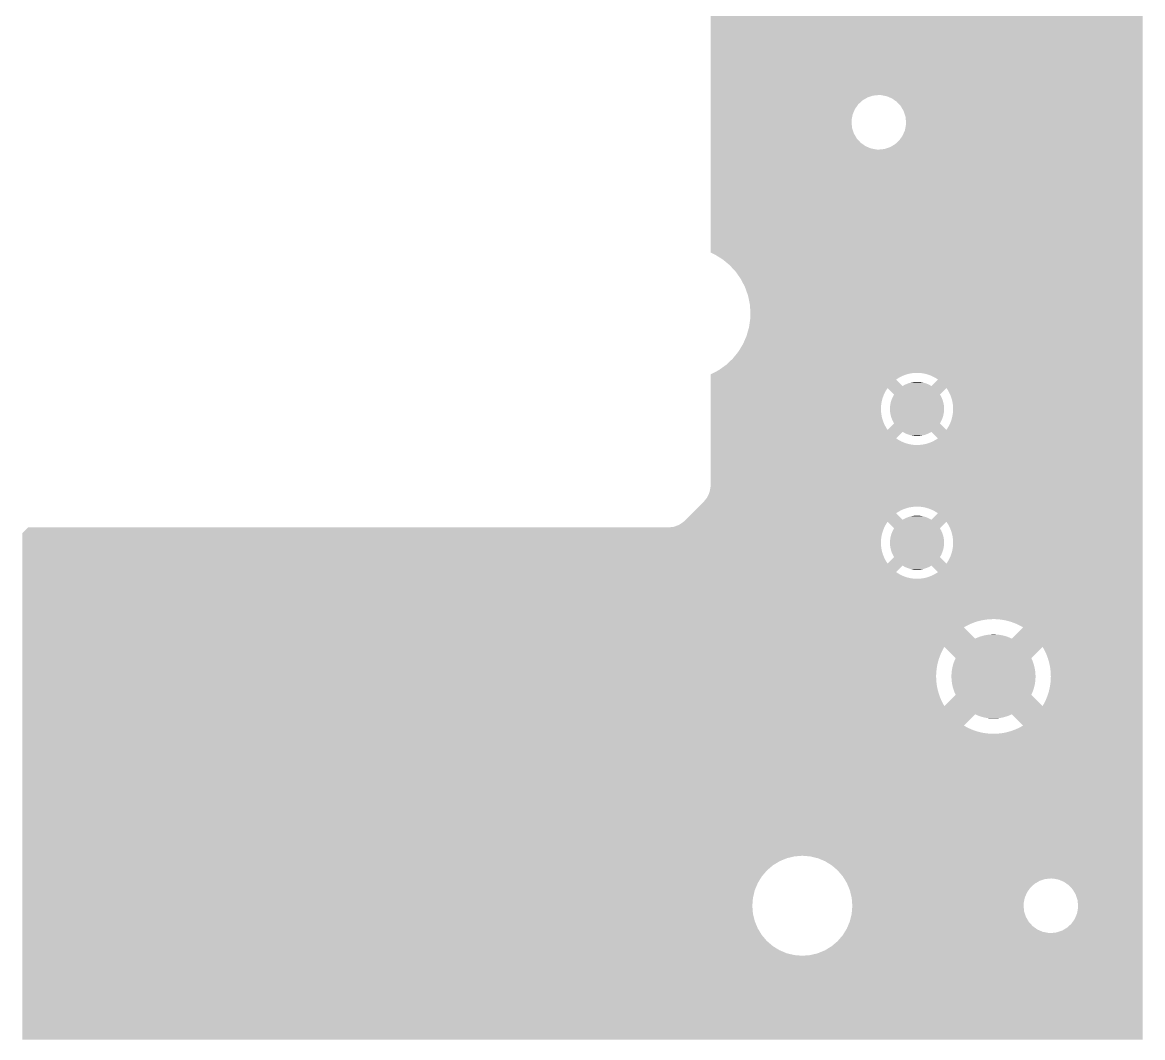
# Model space of a CAD drawing. Extents: x 295 to 953, y 10 to 290.
# Drawn here: x 796.34 to 839.13, y 135.03 to 173.83 of the extents above; entities that cross this region are included whole.
import ezdxf

# ---------------------------------------------------------------- set-up
doc = ezdxf.new("R2010")
doc.units = 0
doc.header["$LTSCALE"] = 5
doc.header["$MEASUREMENT"] = 0
doc.layers.add('PWR', color=7, linetype='CONTINUOUS')

msp = doc.modelspace()

# ---------------------------------------------------------------- linework, layer by layer
at = {"layer": 'PWR'}
for points in [[(822.631, 171.054), (822.631, 189.586), (839.135, 171.054), (839.135, 189.586)], [(822.631, 171.031), (822.631, 171.054), (828.838, 171.031), (829.057, 171.054)], [(822.631, 170.962), (822.631, 171.031), (828.629, 170.962), (828.838, 171.031)], [(822.631, 170.851), (822.631, 170.962), (828.438, 170.851), (828.629, 170.962)], [(822.631, 170.702), (822.631, 170.851), (828.276, 170.702), (828.438, 170.851)], [(829.149, 171.05), (829.057, 171.054), (839.135, 171.05), (839.135, 171.054)], [(829.365, 171.008), (829.149, 171.05), (839.135, 171.008), (839.135, 171.05)], [(829.568, 170.921), (829.365, 171.008), (839.135, 170.921), (839.135, 171.008)], [(829.748, 170.793), (829.568, 170.921), (839.135, 170.793), (839.135, 170.921)], [(829.897, 170.63), (829.748, 170.793), (839.135, 170.63), (839.135, 170.793)], [(822.631, 170.522), (822.631, 170.702), (828.148, 170.522), (828.276, 170.702)], [(822.631, 170.32), (822.631, 170.522), (828.061, 170.32), (828.148, 170.522)], [(822.631, 170.103), (822.631, 170.32), (828.019, 170.103), (828.061, 170.32)], [(830.008, 170.44), (829.897, 170.63), (839.135, 170.44), (839.135, 170.63)], [(830.077, 170.231), (830.008, 170.44), (839.135, 170.231), (839.135, 170.44)], [(822.631, 170.012), (822.631, 170.103), (828.015, 170.012), (828.019, 170.103)], [(822.631, 169.792), (822.631, 170.012), (828.038, 169.792), (828.015, 170.012)], [(830.054, 169.703), (830.096, 169.92), (839.135, 169.703), (839.135, 169.92)], [(830.1, 170.012), (830.077, 170.231), (839.135, 170.012), (839.135, 170.231)], [(830.096, 169.92), (830.1, 170.012), (839.135, 169.92), (839.135, 170.012)], [(822.631, 169.583), (822.631, 169.792), (828.107, 169.583), (828.038, 169.792)], [(822.631, 169.393), (822.631, 169.583), (828.218, 169.393), (828.107, 169.583)], [(829.839, 169.321), (829.966, 169.501), (839.135, 169.321), (839.135, 169.501)], [(829.966, 169.501), (830.054, 169.703), (839.135, 169.501), (839.135, 169.703)], [(822.631, 169.23), (822.631, 169.393), (828.367, 169.23), (828.218, 169.393)], [(822.631, 169.102), (822.631, 169.23), (828.547, 169.102), (828.367, 169.23)], [(822.631, 169.015), (822.631, 169.102), (828.749, 169.015), (828.547, 169.102)], [(829.277, 168.992), (829.486, 169.061), (839.135, 168.992), (839.135, 169.061)], [(829.486, 169.061), (829.676, 169.172), (839.135, 169.061), (839.135, 169.172)], [(829.676, 169.172), (829.839, 169.321), (839.135, 169.172), (839.135, 169.321)], [(822.631, 168.973), (822.631, 169.015), (828.965, 168.973), (828.749, 169.015)], [(822.631, 168.969), (822.631, 168.973), (829.057, 168.969), (828.965, 168.973)], [(822.631, 165.037), (822.631, 168.969), (839.135, 165.037), (839.135, 168.969)], [(829.057, 168.969), (829.277, 168.992), (839.135, 168.969), (839.135, 168.992)], [(822.796, 164.957), (822.631, 165.037), (839.135, 164.957), (839.135, 165.037)], [(823.09, 164.776), (822.796, 164.957), (839.135, 164.776), (839.135, 164.957)], [(823.356, 164.557), (823.09, 164.776), (839.135, 164.557), (839.135, 164.776)], [(823.59, 164.304), (823.356, 164.557), (839.135, 164.304), (839.135, 164.557)], [(823.788, 164.022), (823.59, 164.304), (839.135, 164.022), (839.135, 164.304)], [(823.946, 163.716), (823.788, 164.022), (839.135, 163.716), (839.135, 164.022)], [(824.062, 163.391), (823.946, 163.716), (839.135, 163.391), (839.135, 163.716)], [(824.132, 163.053), (824.062, 163.391), (839.135, 163.053), (839.135, 163.391)], [(824.156, 162.709), (824.132, 163.053), (839.135, 162.709), (839.135, 163.053)], [(824.149, 162.521), (824.156, 162.709), (839.135, 162.521), (839.135, 162.709)], [(824.1, 162.18), (824.149, 162.521), (839.135, 162.18), (839.135, 162.521)], [(823.868, 161.532), (824.006, 161.848), (839.135, 161.532), (839.135, 161.848)], [(824.006, 161.848), (824.1, 162.18), (839.135, 161.848), (839.135, 162.18)], [(823.688, 161.238), (823.868, 161.532), (839.135, 161.238), (839.135, 161.532)], [(823.218, 160.735), (823.47, 160.971), (839.135, 160.735), (839.135, 160.971)], [(823.47, 160.971), (823.688, 161.238), (839.135, 160.971), (839.135, 161.238)], [(822.746, 160.436), (822.937, 160.536), (839.135, 160.436), (839.135, 160.536)], [(822.937, 160.536), (823.218, 160.735), (839.135, 160.536), (839.135, 160.735)], [(822.631, 160.376), (822.661, 160.391), (830.116, 160.376), (830.169, 160.391)], [(822.631, 160.369), (822.631, 160.376), (830.092, 160.369), (830.115, 160.376)], [(822.631, 160.376), (822.631, 160.376), (830.115, 160.376), (830.116, 160.376)], [(822.631, 160.342), (822.631, 160.369), (830.016, 160.342), (830.092, 160.369)], [(822.631, 160.31), (822.631, 160.342), (829.942, 160.31), (830.016, 160.342)], [(822.631, 160.275), (822.631, 160.31), (829.87, 160.275), (829.942, 160.31)], [(822.631, 160.235), (822.631, 160.275), (829.8, 160.235), (829.87, 160.275)], [(822.631, 160.191), (822.631, 160.235), (829.733, 160.191), (829.8, 160.235)], [(822.631, 160.182), (822.631, 160.191), (829.72, 160.182), (829.733, 160.191)], [(822.631, 159.934), (822.631, 160.182), (829.968, 159.934), (829.72, 160.182)], [(822.661, 160.391), (822.695, 160.41), (830.169, 160.391), (830.247, 160.41)], [(822.695, 160.41), (822.721, 160.423), (830.247, 160.41), (830.326, 160.423)], [(822.721, 160.423), (822.738, 160.432), (830.326, 160.423), (830.406, 160.432)], [(822.738, 160.432), (822.746, 160.436), (830.406, 160.432), (830.486, 160.436)], [(830.199, 160.041), (830.223, 160.048), (830.835, 160.041), (830.815, 160.048)], [(830.223, 160.048), (830.266, 160.061), (830.815, 160.048), (830.768, 160.061)], [(830.266, 160.061), (830.29, 160.066), (830.768, 160.061), (830.748, 160.066)], [(830.29, 160.066), (830.333, 160.075), (830.748, 160.066), (830.699, 160.075)], [(830.333, 160.075), (830.36, 160.079), (830.699, 160.075), (830.679, 160.079)], [(830.36, 160.079), (830.402, 160.085), (830.679, 160.079), (830.629, 160.085)], [(830.402, 160.085), (830.432, 160.088), (830.629, 160.085), (830.61, 160.088)], [(830.432, 160.088), (830.472, 160.091), (830.61, 160.088), (830.555, 160.091)], [(830.472, 160.091), (830.541, 160.092), (830.555, 160.091), (830.541, 160.092)], [(830.646, 160.43), (830.566, 160.436), (839.135, 160.43), (839.135, 160.436)], [(830.726, 160.421), (830.646, 160.43), (839.135, 160.421), (839.135, 160.43)], [(830.805, 160.406), (830.726, 160.421), (839.135, 160.406), (839.135, 160.421)], [(830.883, 160.387), (830.805, 160.406), (839.135, 160.387), (839.135, 160.406)], [(830.96, 160.364), (830.883, 160.387), (839.135, 160.364), (839.135, 160.387)], [(831.035, 160.336), (830.96, 160.364), (839.135, 160.336), (839.135, 160.364)], [(831.108, 160.304), (831.035, 160.336), (839.135, 160.304), (839.135, 160.336)], [(831.067, 159.934), (831.316, 160.182), (839.135, 159.934), (839.135, 160.182)], [(831.18, 160.267), (831.108, 160.304), (839.135, 160.267), (839.135, 160.304)], [(831.249, 160.227), (831.18, 160.267), (839.135, 160.227), (839.135, 160.267)], [(831.316, 160.182), (831.249, 160.227), (839.135, 160.182), (839.135, 160.227)], [(822.631, 159.856), (822.631, 159.934), (839.135, 159.856), (839.135, 159.934)], [(822.631, 159.789), (822.631, 159.856), (829.349, 159.789), (829.393, 159.856)], [(822.631, 159.72), (822.631, 159.789), (829.308, 159.72), (829.349, 159.789)], [(822.631, 159.648), (822.631, 159.72), (829.272, 159.648), (829.308, 159.72)], [(822.631, 159.575), (822.631, 159.648), (829.24, 159.575), (829.272, 159.648)], [(829.642, 159.607), (829.393, 159.856), (831.394, 159.607), (831.642, 159.856)], [(829.968, 159.934), (830.008, 159.957), (831.067, 159.934), (831.026, 159.957)], [(830.008, 159.957), (830.029, 159.969), (831.026, 159.957), (831.007, 159.969)], [(830.029, 159.969), (830.07, 159.99), (831.007, 159.969), (830.965, 159.99)], [(830.07, 159.99), (830.092, 159.999), (830.965, 159.99), (830.945, 159.999)], [(830.092, 159.999), (830.133, 160.018), (830.945, 159.999), (830.901, 160.018)], [(830.133, 160.018), (830.156, 160.026), (830.901, 160.018), (830.881, 160.026)], [(830.156, 160.026), (830.199, 160.041), (830.881, 160.026), (830.835, 160.041)], [(831.669, 159.816), (831.642, 159.856), (839.135, 159.816), (839.135, 159.856)], [(831.712, 159.748), (831.669, 159.816), (839.135, 159.748), (839.135, 159.816)], [(831.75, 159.677), (831.712, 159.748), (839.135, 159.677), (839.135, 159.748)], [(831.784, 159.604), (831.75, 159.677), (839.135, 159.604), (839.135, 159.677)], [(822.631, 159.499), (822.631, 159.575), (829.212, 159.499), (829.24, 159.575)], [(822.631, 159.423), (822.631, 159.499), (829.188, 159.423), (829.212, 159.499)], [(822.631, 159.345), (822.631, 159.423), (829.169, 159.345), (829.188, 159.423)], [(822.631, 159.266), (822.631, 159.345), (829.155, 159.266), (829.169, 159.345)], [(822.631, 159.186), (822.631, 159.266), (829.145, 159.186), (829.155, 159.266)], [(829.488, 159.15), (829.494, 159.196), (831.547, 159.15), (831.543, 159.196)], [(829.494, 159.196), (829.496, 159.219), (831.543, 159.196), (831.539, 159.219)], [(829.496, 159.219), (829.505, 159.265), (831.539, 159.219), (831.531, 159.265)], [(829.505, 159.265), (829.51, 159.288), (831.531, 159.265), (831.525, 159.288)], [(829.51, 159.288), (829.521, 159.333), (831.525, 159.288), (831.515, 159.333)], [(829.521, 159.333), (829.527, 159.355), (831.515, 159.333), (831.508, 159.355)], [(829.527, 159.355), (829.542, 159.399), (831.508, 159.355), (831.494, 159.399)], [(829.542, 159.399), (829.55, 159.421), (831.494, 159.399), (831.485, 159.421)], [(829.55, 159.421), (829.567, 159.464), (831.485, 159.421), (831.469, 159.464)], [(829.567, 159.464), (829.576, 159.485), (831.469, 159.464), (831.459, 159.485)], [(829.576, 159.485), (829.597, 159.527), (831.459, 159.485), (831.439, 159.527)], [(829.597, 159.527), (829.607, 159.547), (831.439, 159.527), (831.428, 159.547)], [(829.607, 159.547), (829.63, 159.587), (831.428, 159.547), (831.406, 159.587)], [(829.63, 159.587), (829.642, 159.607), (831.406, 159.587), (831.394, 159.607)], [(831.813, 159.53), (831.784, 159.604), (839.135, 159.53), (839.135, 159.604)], [(831.839, 159.453), (831.813, 159.53), (839.135, 159.453), (839.135, 159.53)], [(831.859, 159.376), (831.839, 159.453), (839.135, 159.376), (839.135, 159.453)], [(831.876, 159.297), (831.859, 159.376), (839.135, 159.297), (839.135, 159.376)], [(831.887, 159.218), (831.876, 159.297), (839.135, 159.218), (839.135, 159.297)], [(831.894, 159.138), (831.887, 159.218), (839.135, 159.138), (839.135, 159.218)], [(822.631, 159.106), (822.631, 159.186), (829.14, 159.106), (829.145, 159.186)], [(822.631, 159.026), (822.631, 159.106), (829.139, 159.026), (829.14, 159.106)], [(822.631, 158.946), (822.631, 159.026), (829.144, 158.946), (829.139, 159.026)], [(822.631, 158.866), (822.631, 158.946), (829.153, 158.866), (829.144, 158.946)], [(822.631, 158.787), (822.631, 158.866), (829.166, 158.787), (829.153, 158.866)], [(822.631, 158.708), (822.631, 158.787), (829.184, 158.708), (829.166, 158.787)], [(829.484, 159.081), (829.487, 159.127), (831.551, 159.081), (831.549, 159.127)], [(829.484, 159.058), (829.484, 159.081), (831.552, 159.058), (831.551, 159.081)], [(829.485, 159.035), (829.484, 159.058), (831.552, 159.035), (831.552, 159.058)], [(829.486, 158.988), (829.485, 159.035), (831.549, 158.988), (831.552, 159.035)], [(829.488, 158.965), (829.486, 158.988), (831.548, 158.965), (831.549, 158.988)], [(829.487, 159.127), (829.488, 159.15), (831.549, 159.127), (831.547, 159.15)], [(829.493, 158.919), (829.488, 158.965), (831.542, 158.919), (831.548, 158.965)], [(829.497, 158.896), (829.493, 158.919), (831.539, 158.896), (831.542, 158.919)], [(829.505, 158.851), (829.497, 158.896), (831.53, 158.851), (831.539, 158.896)], [(829.51, 158.828), (829.505, 158.851), (831.526, 158.828), (831.53, 158.851)], [(829.521, 158.783), (829.51, 158.828), (831.514, 158.783), (831.526, 158.828)], [(829.528, 158.761), (829.521, 158.783), (831.508, 158.761), (831.514, 158.783)], [(831.847, 158.693), (831.866, 158.771), (839.135, 158.693), (839.135, 158.771)], [(831.866, 158.771), (831.881, 158.85), (839.135, 158.771), (839.135, 158.85)], [(831.881, 158.85), (831.891, 158.929), (839.135, 158.85), (839.135, 158.929)], [(831.891, 158.929), (831.896, 159.01), (839.135, 158.929), (839.135, 159.01)], [(831.897, 159.058), (831.894, 159.138), (839.135, 159.058), (839.135, 159.138)], [(831.896, 159.01), (831.897, 159.058), (839.135, 159.01), (839.135, 159.058)], [(822.631, 158.631), (822.631, 158.708), (829.207, 158.631), (829.184, 158.708)], [(822.631, 158.556), (822.631, 158.631), (829.234, 158.556), (829.207, 158.631)], [(822.631, 158.482), (822.631, 158.556), (829.265, 158.482), (829.234, 158.556)], [(822.631, 158.41), (822.631, 158.482), (829.301, 158.41), (829.265, 158.482)], [(822.631, 158.34), (822.631, 158.41), (829.34, 158.34), (829.301, 158.41)], [(822.631, 158.273), (822.631, 158.34), (829.384, 158.273), (829.34, 158.34)], [(829.393, 158.26), (829.642, 158.508), (831.642, 158.26), (831.394, 158.508)], [(829.542, 158.717), (829.528, 158.761), (831.493, 158.717), (831.508, 158.761)], [(829.55, 158.695), (829.542, 158.717), (831.486, 158.695), (831.493, 158.717)], [(829.567, 158.652), (829.55, 158.695), (831.468, 158.652), (831.486, 158.695)], [(829.577, 158.631), (829.567, 158.652), (831.459, 158.631), (831.468, 158.652)], [(829.596, 158.589), (829.577, 158.631), (831.439, 158.589), (831.459, 158.631)], [(829.608, 158.568), (829.596, 158.589), (831.429, 158.568), (831.439, 158.589)], [(829.63, 158.528), (829.608, 158.568), (831.405, 158.528), (831.429, 158.568)], [(829.642, 158.508), (829.63, 158.528), (831.394, 158.508), (831.405, 158.528)], [(831.687, 158.327), (831.727, 158.396), (839.135, 158.327), (839.135, 158.396)], [(831.727, 158.396), (831.764, 158.467), (839.135, 158.396), (839.135, 158.467)], [(831.764, 158.467), (831.796, 158.541), (839.135, 158.467), (839.135, 158.541)], [(831.796, 158.541), (831.824, 158.616), (839.135, 158.541), (839.135, 158.616)], [(831.824, 158.616), (831.847, 158.693), (839.135, 158.616), (839.135, 158.693)], [(822.631, 158.26), (822.631, 158.273), (829.393, 158.26), (829.384, 158.273)], [(822.631, 158.182), (822.631, 158.26), (839.135, 158.182), (839.135, 158.26)], [(822.631, 157.933), (822.631, 158.182), (829.72, 157.933), (829.968, 158.182)], [(822.631, 157.889), (822.631, 157.933), (829.787, 157.889), (829.72, 157.933)], [(830.009, 158.158), (829.968, 158.182), (831.027, 158.158), (831.067, 158.182)], [(830.028, 158.147), (830.009, 158.158), (831.006, 158.147), (831.027, 158.158)], [(830.071, 158.126), (830.028, 158.147), (830.966, 158.126), (831.006, 158.147)], [(830.091, 158.116), (830.071, 158.126), (830.944, 158.116), (830.966, 158.126)], [(830.135, 158.098), (830.091, 158.116), (830.902, 158.098), (830.944, 158.116)], [(830.155, 158.09), (830.135, 158.098), (830.879, 158.09), (830.902, 158.098)], [(830.2, 158.074), (830.155, 158.09), (830.837, 158.074), (830.879, 158.09)], [(830.221, 158.067), (830.2, 158.074), (830.813, 158.067), (830.837, 158.074)], [(830.268, 158.055), (830.221, 158.067), (830.77, 158.055), (830.813, 158.067)], [(830.288, 158.05), (830.268, 158.055), (830.745, 158.05), (830.77, 158.055)], [(830.336, 158.04), (830.288, 158.05), (830.702, 158.04), (830.745, 158.05)], [(830.356, 158.036), (830.336, 158.04), (830.676, 158.036), (830.702, 158.04)], [(830.406, 158.03), (830.356, 158.036), (830.633, 158.03), (830.676, 158.036)], [(830.425, 158.028), (830.406, 158.03), (830.604, 158.028), (830.633, 158.03)], [(830.481, 158.025), (830.425, 158.028), (830.564, 158.025), (830.604, 158.028)], [(830.495, 158.024), (830.481, 158.025), (830.495, 158.024), (830.564, 158.025)], [(831.316, 157.933), (831.067, 158.182), (839.135, 157.933), (839.135, 158.182)], [(831.235, 157.88), (831.302, 157.924), (839.135, 157.88), (839.135, 157.924)], [(831.302, 157.924), (831.316, 157.933), (839.135, 157.924), (839.135, 157.933)], [(831.642, 158.26), (831.687, 158.327), (839.135, 158.26), (839.135, 158.327)], [(822.631, 157.848), (822.631, 157.889), (829.856, 157.848), (829.787, 157.889)], [(822.631, 157.812), (822.631, 157.848), (829.927, 157.812), (829.856, 157.848)], [(822.631, 157.78), (822.631, 157.812), (830.001, 157.78), (829.927, 157.812)], [(822.631, 157.752), (822.631, 157.78), (830.076, 157.752), (830.001, 157.78)], [(822.631, 157.728), (822.631, 157.752), (830.153, 157.728), (830.076, 157.752)], [(822.631, 157.709), (822.631, 157.728), (830.231, 157.709), (830.153, 157.728)], [(822.631, 157.695), (822.631, 157.709), (830.31, 157.695), (830.231, 157.709)], [(822.631, 157.685), (822.631, 157.695), (830.389, 157.685), (830.31, 157.695)], [(822.631, 157.68), (822.631, 157.685), (830.47, 157.68), (830.389, 157.685)], [(822.631, 157.679), (822.631, 157.68), (830.55, 157.679), (830.47, 157.68)], [(822.631, 156.137), (822.631, 157.679), (839.135, 156.137), (839.135, 157.679)], [(830.55, 157.679), (830.63, 157.684), (839.135, 157.679), (839.135, 157.684)], [(830.63, 157.684), (830.71, 157.692), (839.135, 157.684), (839.135, 157.692)], [(830.71, 157.692), (830.789, 157.706), (839.135, 157.692), (839.135, 157.706)], [(830.789, 157.706), (830.867, 157.724), (839.135, 157.706), (839.135, 157.724)], [(830.867, 157.724), (830.944, 157.747), (839.135, 157.724), (839.135, 157.747)], [(830.944, 157.747), (831.02, 157.774), (839.135, 157.747), (839.135, 157.774)], [(831.02, 157.774), (831.094, 157.805), (839.135, 157.774), (839.135, 157.805)], [(831.094, 157.805), (831.165, 157.841), (839.135, 157.805), (839.135, 157.841)], [(831.165, 157.841), (831.235, 157.88), (839.135, 157.841), (839.135, 157.88)], [(822.5, 155.675), (822.586, 155.858), (839.135, 155.675), (839.135, 155.858)], [(822.586, 155.858), (822.627, 156.056), (839.135, 155.858), (839.135, 156.056)], [(822.627, 156.056), (822.631, 156.137), (839.135, 156.056), (839.135, 156.137)], [(822.182, 155.324), (822.374, 155.517), (839.135, 155.324), (839.135, 155.517)], [(822.374, 155.517), (822.5, 155.675), (839.135, 155.517), (839.135, 155.675)], [(821.679, 154.822), (821.928, 155.07), (829.968, 154.822), (829.72, 155.07)], [(821.928, 155.07), (821.937, 155.08), (829.72, 155.07), (829.733, 155.08)], [(821.937, 155.08), (821.981, 155.123), (829.733, 155.08), (829.8, 155.123)], [(821.981, 155.123), (822.02, 155.163), (829.8, 155.123), (829.87, 155.163)], [(822.02, 155.163), (822.056, 155.199), (829.87, 155.163), (829.942, 155.199)], [(822.056, 155.199), (822.087, 155.23), (829.942, 155.199), (830.016, 155.23)], [(822.087, 155.23), (822.114, 155.257), (830.016, 155.23), (830.092, 155.257)], [(822.114, 155.257), (822.137, 155.28), (830.092, 155.257), (830.169, 155.28)], [(822.137, 155.28), (822.155, 155.298), (830.169, 155.28), (830.247, 155.298)], [(822.155, 155.298), (822.169, 155.311), (830.247, 155.298), (830.326, 155.311)], [(822.169, 155.311), (822.177, 155.32), (830.326, 155.311), (830.406, 155.32)], [(822.177, 155.32), (822.182, 155.324), (830.406, 155.32), (830.486, 155.324)], [(830.133, 154.906), (830.156, 154.914), (830.901, 154.906), (830.881, 154.914)], [(830.156, 154.914), (830.199, 154.93), (830.881, 154.914), (830.835, 154.93)], [(830.199, 154.93), (830.223, 154.936), (830.835, 154.93), (830.815, 154.936)], [(830.223, 154.936), (830.266, 154.949), (830.815, 154.936), (830.768, 154.949)], [(830.266, 154.949), (830.29, 154.954), (830.768, 154.949), (830.748, 154.954)], [(830.29, 154.954), (830.333, 154.963), (830.748, 154.954), (830.699, 154.963)], [(830.333, 154.963), (830.36, 154.967), (830.699, 154.963), (830.679, 154.967)], [(830.36, 154.967), (830.402, 154.974), (830.679, 154.967), (830.629, 154.974)], [(830.402, 154.974), (830.432, 154.976), (830.629, 154.974), (830.61, 154.976)], [(830.432, 154.976), (830.472, 154.979), (830.61, 154.976), (830.555, 154.979)], [(830.472, 154.979), (830.541, 154.98), (830.555, 154.979), (830.541, 154.98)], [(830.646, 155.319), (830.566, 155.324), (839.135, 155.319), (839.135, 155.324)], [(830.726, 155.309), (830.646, 155.319), (839.135, 155.309), (839.135, 155.319)], [(830.805, 155.295), (830.726, 155.309), (839.135, 155.295), (839.135, 155.309)], [(830.883, 155.276), (830.805, 155.295), (839.135, 155.276), (839.135, 155.295)], [(830.96, 155.252), (830.883, 155.276), (839.135, 155.252), (839.135, 155.276)], [(831.035, 155.224), (830.96, 155.252), (839.135, 155.224), (839.135, 155.252)], [(831.108, 155.192), (831.035, 155.224), (839.135, 155.192), (839.135, 155.224)], [(831.067, 154.822), (831.316, 155.07), (839.135, 154.822), (839.135, 155.07)], [(831.18, 155.155), (831.108, 155.192), (839.135, 155.155), (839.135, 155.192)], [(831.249, 155.115), (831.18, 155.155), (839.135, 155.115), (839.135, 155.155)], [(831.316, 155.07), (831.249, 155.115), (839.135, 155.07), (839.135, 155.115)], [(796.492, 154.463), (796.559, 154.53), (829.24, 154.463), (829.269, 154.53)], [(821.025, 154.53), (821.078, 154.536), (829.269, 154.53), (829.272, 154.536)], [(821.078, 154.536), (821.225, 154.553), (829.272, 154.536), (829.281, 154.553)], [(821.225, 154.553), (821.376, 154.608), (829.281, 154.553), (829.308, 154.608)], [(821.376, 154.608), (821.415, 154.622), (829.308, 154.608), (829.317, 154.622)], [(821.415, 154.622), (821.5, 154.677), (829.317, 154.622), (829.349, 154.677)], [(821.5, 154.677), (821.585, 154.732), (829.349, 154.677), (829.386, 154.732)], [(821.585, 154.732), (821.597, 154.744), (829.386, 154.732), (829.393, 154.744)], [(821.597, 154.744), (821.644, 154.787), (839.135, 154.744), (839.135, 154.787)], [(821.644, 154.787), (821.679, 154.822), (839.135, 154.787), (839.135, 154.822)], [(829.642, 154.496), (829.393, 154.744), (831.394, 154.496), (831.642, 154.744)], [(829.63, 154.476), (829.642, 154.496), (831.406, 154.476), (831.394, 154.496)], [(829.968, 154.822), (830.008, 154.846), (831.067, 154.822), (831.026, 154.846)], [(830.008, 154.846), (830.029, 154.857), (831.026, 154.846), (831.007, 154.857)], [(830.029, 154.857), (830.07, 154.878), (831.007, 154.857), (830.965, 154.878)], [(830.07, 154.878), (830.092, 154.888), (830.965, 154.878), (830.945, 154.888)], [(830.092, 154.888), (830.133, 154.906), (830.945, 154.888), (830.901, 154.906)], [(831.669, 154.704), (831.642, 154.744), (839.135, 154.704), (839.135, 154.744)], [(831.712, 154.636), (831.669, 154.704), (839.135, 154.636), (839.135, 154.704)], [(831.75, 154.565), (831.712, 154.636), (839.135, 154.565), (839.135, 154.636)], [(831.784, 154.492), (831.75, 154.565), (839.135, 154.492), (839.135, 154.565)], [(831.813, 154.418), (831.784, 154.492), (839.135, 154.418), (839.135, 154.492)], [(796.342, 154.313), (796.417, 154.388), (829.189, 154.313), (829.212, 154.388)], [(796.342, 154.311), (796.342, 154.313), (829.188, 154.311), (829.189, 154.313)], [(796.342, 154.233), (796.342, 154.311), (829.169, 154.233), (829.188, 154.311)], [(796.342, 154.154), (796.342, 154.233), (829.155, 154.154), (829.169, 154.233)], [(796.342, 154.074), (796.342, 154.154), (829.145, 154.074), (829.155, 154.154)], [(796.342, 153.994), (796.342, 154.074), (829.14, 153.994), (829.145, 154.074)], [(796.417, 154.388), (796.492, 154.463), (829.212, 154.388), (829.24, 154.463)], [(829.488, 154.039), (829.494, 154.085), (831.547, 154.039), (831.543, 154.085)], [(829.494, 154.085), (829.496, 154.108), (831.543, 154.085), (831.539, 154.108)], [(829.496, 154.108), (829.505, 154.153), (831.539, 154.108), (831.531, 154.153)], [(829.505, 154.153), (829.51, 154.176), (831.531, 154.153), (831.525, 154.176)], [(829.51, 154.176), (829.521, 154.221), (831.525, 154.176), (831.515, 154.221)], [(829.521, 154.221), (829.527, 154.243), (831.515, 154.221), (831.508, 154.243)], [(829.527, 154.243), (829.542, 154.287), (831.508, 154.243), (831.494, 154.287)], [(829.542, 154.287), (829.55, 154.309), (831.494, 154.287), (831.485, 154.309)], [(829.55, 154.309), (829.567, 154.352), (831.485, 154.309), (831.469, 154.352)], [(829.567, 154.352), (829.576, 154.373), (831.469, 154.352), (831.459, 154.373)], [(829.576, 154.373), (829.597, 154.415), (831.459, 154.373), (831.439, 154.415)], [(829.597, 154.415), (829.607, 154.435), (831.439, 154.415), (831.428, 154.435)], [(829.607, 154.435), (829.63, 154.476), (831.428, 154.435), (831.406, 154.476)], [(831.839, 154.342), (831.813, 154.418), (839.135, 154.342), (839.135, 154.418)], [(831.859, 154.264), (831.839, 154.342), (839.135, 154.264), (839.135, 154.342)], [(831.876, 154.186), (831.859, 154.264), (839.135, 154.186), (839.135, 154.264)], [(831.887, 154.106), (831.876, 154.186), (839.135, 154.106), (839.135, 154.186)], [(831.894, 154.026), (831.887, 154.106), (839.135, 154.026), (839.135, 154.106)], [(796.342, 153.914), (796.342, 153.994), (829.139, 153.914), (829.14, 153.994)], [(796.342, 153.834), (796.342, 153.914), (829.144, 153.834), (829.139, 153.914)], [(796.342, 153.754), (796.342, 153.834), (829.153, 153.754), (829.144, 153.834)], [(796.342, 153.675), (796.342, 153.754), (829.166, 153.675), (829.153, 153.754)], [(796.342, 153.597), (796.342, 153.675), (829.184, 153.597), (829.166, 153.675)], [(829.484, 153.969), (829.487, 154.015), (831.551, 153.969), (831.549, 154.015)], [(829.484, 153.946), (829.484, 153.969), (831.552, 153.946), (831.551, 153.969)], [(829.485, 153.923), (829.484, 153.946), (831.552, 153.923), (831.552, 153.946)], [(829.486, 153.877), (829.485, 153.923), (831.549, 153.877), (831.552, 153.923)], [(829.488, 153.853), (829.486, 153.877), (831.548, 153.853), (831.549, 153.877)], [(829.487, 154.015), (829.488, 154.039), (831.549, 154.015), (831.547, 154.039)], [(829.493, 153.807), (829.488, 153.853), (831.542, 153.807), (831.548, 153.853)], [(829.497, 153.784), (829.493, 153.807), (831.539, 153.784), (831.542, 153.807)], [(829.505, 153.739), (829.497, 153.784), (831.53, 153.739), (831.539, 153.784)], [(829.51, 153.716), (829.505, 153.739), (831.526, 153.716), (831.53, 153.739)], [(829.521, 153.671), (829.51, 153.716), (831.514, 153.671), (831.526, 153.716)], [(829.528, 153.649), (829.521, 153.671), (831.508, 153.649), (831.514, 153.671)], [(829.542, 153.605), (829.528, 153.649), (831.493, 153.605), (831.508, 153.649)], [(831.847, 153.581), (831.866, 153.659), (839.135, 153.581), (839.135, 153.659)], [(831.866, 153.659), (831.881, 153.738), (839.135, 153.659), (839.135, 153.738)], [(831.881, 153.738), (831.891, 153.818), (839.135, 153.738), (839.135, 153.818)], [(831.891, 153.818), (831.896, 153.898), (839.135, 153.818), (839.135, 153.898)], [(831.897, 153.946), (831.894, 154.026), (839.135, 153.946), (839.135, 154.026)], [(831.896, 153.898), (831.897, 153.946), (839.135, 153.898), (839.135, 153.946)], [(796.342, 153.52), (796.342, 153.597), (829.207, 153.52), (829.184, 153.597)], [(796.342, 153.444), (796.342, 153.52), (829.234, 153.444), (829.207, 153.52)], [(796.342, 153.37), (796.342, 153.444), (829.265, 153.37), (829.234, 153.444)], [(796.342, 153.298), (796.342, 153.37), (829.301, 153.298), (829.265, 153.37)], [(796.342, 153.229), (796.342, 153.298), (829.34, 153.229), (829.301, 153.298)], [(796.342, 153.161), (796.342, 153.229), (829.384, 153.161), (829.34, 153.229)], [(829.393, 153.148), (829.642, 153.396), (831.642, 153.148), (831.394, 153.396)], [(829.55, 153.583), (829.542, 153.605), (831.486, 153.583), (831.493, 153.605)], [(829.567, 153.54), (829.55, 153.583), (831.468, 153.54), (831.486, 153.583)], [(829.577, 153.519), (829.567, 153.54), (831.459, 153.519), (831.468, 153.54)], [(829.596, 153.477), (829.577, 153.519), (831.439, 153.477), (831.459, 153.519)], [(829.608, 153.457), (829.596, 153.477), (831.429, 153.457), (831.439, 153.477)], [(829.63, 153.416), (829.608, 153.457), (831.405, 153.416), (831.429, 153.457)], [(829.642, 153.396), (829.63, 153.416), (831.394, 153.396), (831.405, 153.416)], [(831.642, 153.148), (831.687, 153.215), (839.135, 153.148), (839.135, 153.215)], [(831.687, 153.216), (831.727, 153.284), (839.135, 153.216), (839.135, 153.284)], [(831.687, 153.215), (831.687, 153.216), (839.135, 153.215), (839.135, 153.216)], [(831.727, 153.284), (831.764, 153.356), (839.135, 153.284), (839.135, 153.356)], [(831.764, 153.356), (831.796, 153.429), (839.135, 153.356), (839.135, 153.429)], [(831.796, 153.429), (831.824, 153.504), (839.135, 153.429), (839.135, 153.504)], [(831.824, 153.504), (831.847, 153.581), (839.135, 153.504), (839.135, 153.581)], [(796.342, 153.148), (796.342, 153.161), (829.393, 153.148), (829.384, 153.161)], [(796.342, 153.07), (796.342, 153.148), (839.135, 153.07), (839.135, 153.148)], [(796.342, 152.822), (796.342, 153.07), (829.72, 152.822), (829.968, 153.07)], [(796.342, 152.777), (796.342, 152.822), (829.787, 152.777), (829.72, 152.822)], [(796.342, 152.737), (796.342, 152.777), (829.856, 152.737), (829.787, 152.777)], [(830.009, 153.046), (829.968, 153.07), (831.027, 153.046), (831.067, 153.07)], [(830.028, 153.035), (830.009, 153.046), (831.006, 153.035), (831.027, 153.046)], [(830.071, 153.014), (830.028, 153.035), (830.966, 153.014), (831.006, 153.035)], [(830.091, 153.004), (830.071, 153.014), (830.944, 153.004), (830.966, 153.014)], [(830.135, 152.986), (830.091, 153.004), (830.902, 152.986), (830.944, 153.004)], [(830.155, 152.978), (830.135, 152.986), (830.879, 152.978), (830.902, 152.986)], [(830.2, 152.962), (830.155, 152.978), (830.837, 152.962), (830.879, 152.978)], [(830.221, 152.956), (830.2, 152.962), (830.813, 152.956), (830.837, 152.962)], [(830.268, 152.943), (830.221, 152.956), (830.77, 152.943), (830.813, 152.956)], [(830.288, 152.938), (830.268, 152.943), (830.745, 152.938), (830.77, 152.943)], [(830.336, 152.929), (830.288, 152.938), (830.702, 152.929), (830.745, 152.938)], [(830.356, 152.925), (830.336, 152.929), (830.676, 152.925), (830.702, 152.929)], [(830.406, 152.918), (830.356, 152.925), (830.633, 152.918), (830.676, 152.925)], [(830.425, 152.916), (830.406, 152.918), (830.604, 152.916), (830.633, 152.918)], [(830.481, 152.913), (830.425, 152.916), (830.564, 152.913), (830.604, 152.916)], [(830.495, 152.912), (830.481, 152.913), (830.495, 152.912), (830.564, 152.913)], [(831.316, 152.822), (831.067, 153.07), (839.135, 152.822), (839.135, 153.07)], [(831.235, 152.769), (831.302, 152.812), (839.135, 152.769), (839.135, 152.812)], [(831.302, 152.812), (831.316, 152.822), (839.135, 152.812), (839.135, 152.822)], [(796.342, 152.7), (796.342, 152.737), (829.927, 152.7), (829.856, 152.737)], [(796.342, 152.668), (796.342, 152.7), (830.001, 152.668), (829.927, 152.7)], [(796.342, 152.64), (796.342, 152.668), (830.076, 152.64), (830.001, 152.668)], [(796.342, 152.616), (796.342, 152.64), (830.153, 152.616), (830.076, 152.64)], [(796.342, 152.597), (796.342, 152.616), (830.231, 152.597), (830.153, 152.616)], [(796.342, 152.583), (796.342, 152.597), (830.31, 152.583), (830.231, 152.597)], [(796.342, 152.573), (796.342, 152.583), (830.389, 152.573), (830.31, 152.583)], [(796.342, 152.568), (796.342, 152.573), (830.47, 152.568), (830.389, 152.573)], [(796.342, 151.025), (796.342, 152.568), (839.135, 151.025), (839.135, 152.568)], [(796.342, 152.568), (796.342, 152.568), (830.55, 152.568), (830.47, 152.568)], [(830.55, 152.568), (830.63, 152.572), (839.135, 152.568), (839.135, 152.572)], [(830.63, 152.572), (830.71, 152.581), (839.135, 152.572), (839.135, 152.581)], [(830.71, 152.581), (830.789, 152.594), (839.135, 152.581), (839.135, 152.594)], [(830.789, 152.594), (830.867, 152.612), (839.135, 152.594), (839.135, 152.612)], [(830.867, 152.612), (830.944, 152.635), (839.135, 152.612), (839.135, 152.635)], [(830.944, 152.635), (831.02, 152.662), (839.135, 152.635), (839.135, 152.662)], [(831.02, 152.662), (831.094, 152.693), (839.135, 152.662), (839.135, 152.693)], [(831.094, 152.693), (831.165, 152.729), (839.135, 152.693), (839.135, 152.729)], [(831.165, 152.729), (831.235, 152.769), (839.135, 152.729), (839.135, 152.769)], [(796.342, 151.021), (796.342, 151.025), (833.313, 151.021), (833.414, 151.025)], [(796.342, 151.013), (796.342, 151.021), (833.212, 151.013), (833.313, 151.021)], [(796.342, 151), (796.342, 151.013), (833.112, 151), (833.212, 151.013)], [(796.342, 150.983), (796.342, 151), (833.012, 150.983), (833.112, 151)], [(796.342, 150.961), (796.342, 150.983), (832.913, 150.961), (833.012, 150.983)], [(796.342, 150.935), (796.342, 150.961), (832.816, 150.935), (832.913, 150.961)], [(796.342, 150.904), (796.342, 150.935), (832.719, 150.904), (832.816, 150.935)], [(796.342, 150.868), (796.342, 150.904), (832.625, 150.868), (832.719, 150.904)], [(796.342, 150.828), (796.342, 150.868), (832.532, 150.828), (832.625, 150.868)], [(796.342, 150.784), (796.342, 150.828), (832.441, 150.784), (832.532, 150.828)], [(796.342, 150.736), (796.342, 150.784), (832.352, 150.736), (832.441, 150.784)], [(796.342, 150.71), (796.342, 150.736), (832.307, 150.71), (832.352, 150.736)], [(796.342, 150.279), (796.342, 150.71), (832.737, 150.279), (832.307, 150.71)], [(833.515, 151.024), (833.414, 151.025), (839.135, 151.024), (839.135, 151.025)], [(833.616, 151.018), (833.515, 151.024), (839.135, 151.018), (839.135, 151.024)], [(833.717, 151.007), (833.616, 151.018), (839.135, 151.007), (839.135, 151.018)], [(833.817, 150.992), (833.717, 151.007), (839.135, 150.992), (839.135, 151.007)], [(833.916, 150.972), (833.817, 150.992), (839.135, 150.972), (839.135, 150.992)], [(834.014, 150.948), (833.916, 150.972), (839.135, 150.948), (839.135, 150.972)], [(834.111, 150.919), (834.014, 150.948), (839.135, 150.919), (839.135, 150.948)], [(834.207, 150.886), (834.111, 150.919), (839.135, 150.886), (839.135, 150.919)], [(834.14, 150.279), (834.571, 150.71), (839.135, 150.279), (839.135, 150.71)], [(834.301, 150.848), (834.207, 150.886), (839.135, 150.848), (839.135, 150.886)], [(834.393, 150.806), (834.301, 150.848), (839.135, 150.806), (839.135, 150.848)], [(834.483, 150.76), (834.393, 150.806), (839.135, 150.76), (839.135, 150.806)], [(834.571, 150.71), (834.483, 150.76), (839.135, 150.71), (839.135, 150.76)], [(796.342, 149.966), (796.342, 150.279), (839.135, 149.966), (839.135, 150.279)], [(832.737, 150.279), (832.797, 150.307), (834.14, 150.279), (834.08, 150.307)], [(832.797, 150.307), (832.817, 150.315), (834.08, 150.307), (834.062, 150.315)], [(832.817, 150.315), (832.877, 150.339), (834.062, 150.315), (833.999, 150.339)], [(832.877, 150.339), (832.898, 150.347), (833.999, 150.339), (833.981, 150.347)], [(832.898, 150.347), (832.959, 150.368), (833.981, 150.347), (833.917, 150.368)], [(832.959, 150.368), (832.981, 150.374), (833.917, 150.368), (833.898, 150.374)], [(832.981, 150.374), (833.043, 150.391), (833.898, 150.374), (833.833, 150.391)], [(833.043, 150.391), (833.065, 150.396), (833.833, 150.391), (833.815, 150.396)], [(833.065, 150.396), (833.127, 150.41), (833.815, 150.396), (833.748, 150.41)], [(833.127, 150.41), (833.15, 150.414), (833.748, 150.41), (833.73, 150.414)], [(833.15, 150.414), (833.212, 150.425), (833.73, 150.414), (833.662, 150.425)], [(833.212, 150.425), (833.237, 150.428), (833.662, 150.425), (833.644, 150.428)], [(833.237, 150.428), (833.299, 150.435), (833.644, 150.428), (833.575, 150.435)], [(833.299, 150.435), (833.326, 150.436), (833.575, 150.435), (833.558, 150.436)], [(833.326, 150.436), (833.385, 150.44), (833.558, 150.436), (833.484, 150.44)], [(833.385, 150.44), (833.472, 150.44), (833.484, 150.44), (833.472, 150.44)], [(796.342, 149.878), (796.342, 149.966), (831.513, 149.878), (831.563, 149.966)], [(796.342, 149.788), (796.342, 149.878), (831.467, 149.788), (831.513, 149.878)], [(796.342, 149.696), (796.342, 149.788), (831.425, 149.696), (831.467, 149.788)], [(831.994, 149.536), (831.563, 149.966), (834.884, 149.536), (835.314, 149.966)], [(835.353, 149.9), (835.314, 149.966), (839.135, 149.9), (839.135, 149.966)], [(835.4, 149.811), (835.353, 149.9), (839.135, 149.811), (839.135, 149.9)], [(835.443, 149.719), (835.4, 149.811), (839.135, 149.719), (839.135, 149.811)], [(796.342, 149.602), (796.342, 149.696), (831.387, 149.602), (831.425, 149.696)], [(796.342, 149.507), (796.342, 149.602), (831.354, 149.507), (831.387, 149.602)], [(796.342, 149.41), (796.342, 149.507), (831.325, 149.41), (831.354, 149.507)], [(796.342, 149.312), (796.342, 149.41), (831.301, 149.312), (831.325, 149.41)], [(831.916, 149.345), (831.926, 149.376), (834.962, 149.345), (834.951, 149.376)], [(831.926, 149.376), (831.946, 149.427), (834.951, 149.376), (834.932, 149.427)], [(831.946, 149.427), (831.958, 149.457), (834.932, 149.427), (834.919, 149.457)], [(831.958, 149.457), (831.98, 149.506), (834.919, 149.457), (834.898, 149.506)], [(831.98, 149.506), (831.994, 149.536), (834.898, 149.506), (834.884, 149.536)], [(835.482, 149.625), (835.443, 149.719), (839.135, 149.625), (839.135, 149.719)], [(835.516, 149.53), (835.482, 149.625), (839.135, 149.53), (839.135, 149.625)], [(835.546, 149.434), (835.516, 149.53), (839.135, 149.434), (839.135, 149.53)], [(835.571, 149.336), (835.546, 149.434), (839.135, 149.336), (839.135, 149.434)], [(796.342, 149.212), (796.342, 149.312), (831.281, 149.212), (831.301, 149.312)], [(796.342, 149.112), (796.342, 149.212), (831.266, 149.112), (831.281, 149.212)], [(796.342, 149.012), (796.342, 149.112), (831.255, 149.012), (831.266, 149.112)], [(796.342, 148.911), (796.342, 149.012), (831.249, 148.911), (831.255, 149.012)], [(831.833, 148.867), (831.835, 148.921), (835.044, 148.867), (835.043, 148.921)], [(831.835, 148.921), (831.837, 148.954), (835.043, 148.921), (835.04, 148.954)], [(831.837, 148.954), (831.842, 149.007), (835.04, 148.954), (835.036, 149.007)], [(831.842, 149.007), (831.845, 149.04), (835.036, 149.007), (835.032, 149.04)], [(831.845, 149.04), (831.854, 149.093), (835.032, 149.04), (835.024, 149.093)], [(831.854, 149.093), (831.859, 149.125), (835.024, 149.093), (835.018, 149.125)], [(831.859, 149.125), (831.87, 149.178), (835.018, 149.125), (835.008, 149.178)], [(831.87, 149.178), (831.877, 149.21), (835.008, 149.178), (835, 149.21)], [(831.877, 149.21), (831.891, 149.262), (835, 149.21), (834.987, 149.262)], [(831.891, 149.262), (831.899, 149.294), (834.987, 149.262), (834.978, 149.294)], [(831.899, 149.294), (831.916, 149.345), (834.978, 149.294), (834.962, 149.345)], [(835.592, 149.237), (835.571, 149.336), (839.135, 149.237), (839.135, 149.336)], [(835.609, 149.137), (835.592, 149.237), (839.135, 149.137), (839.135, 149.237)], [(835.62, 149.036), (835.609, 149.137), (839.135, 149.036), (839.135, 149.137)], [(835.627, 148.935), (835.62, 149.036), (839.135, 148.935), (839.135, 149.036)], [(835.63, 148.834), (835.627, 148.935), (839.135, 148.834), (839.135, 148.935)], [(796.342, 148.834), (796.342, 148.911), (831.248, 148.834), (831.249, 148.911)], [(796.342, 148.733), (796.342, 148.834), (831.25, 148.733), (831.248, 148.834)], [(796.342, 148.632), (796.342, 148.733), (831.257, 148.632), (831.25, 148.733)], [(796.342, 148.532), (796.342, 148.632), (831.269, 148.532), (831.257, 148.632)], [(796.342, 148.432), (796.342, 148.532), (831.285, 148.432), (831.269, 148.532)], [(831.832, 148.834), (831.833, 148.867), (835.045, 148.834), (835.044, 148.867)], [(831.833, 148.801), (831.832, 148.834), (835.045, 148.801), (835.045, 148.834)], [(831.835, 148.748), (831.833, 148.801), (835.042, 148.748), (835.045, 148.801)], [(831.837, 148.715), (831.835, 148.748), (835.041, 148.715), (835.042, 148.748)], [(831.842, 148.661), (831.837, 148.715), (835.035, 148.661), (835.041, 148.715)], [(831.846, 148.629), (831.842, 148.661), (835.032, 148.629), (835.035, 148.661)], [(831.853, 148.575), (831.846, 148.629), (835.024, 148.575), (835.032, 148.629)], [(831.859, 148.543), (831.853, 148.575), (835.019, 148.543), (835.024, 148.575)], [(831.87, 148.49), (831.859, 148.543), (835.008, 148.49), (835.019, 148.543)], [(835.597, 148.456), (835.612, 148.556), (839.135, 148.456), (839.135, 148.556)], [(835.612, 148.556), (835.622, 148.657), (839.135, 148.556), (839.135, 148.657)], [(835.622, 148.657), (835.628, 148.758), (839.135, 148.657), (839.135, 148.758)], [(835.628, 148.758), (835.63, 148.834), (839.135, 148.758), (839.135, 148.834)], [(796.342, 148.333), (796.342, 148.432), (831.306, 148.333), (831.285, 148.432)], [(796.342, 148.235), (796.342, 148.333), (831.332, 148.235), (831.306, 148.333)], [(796.342, 148.138), (796.342, 148.235), (831.362, 148.138), (831.332, 148.235)], [(796.342, 148.043), (796.342, 148.138), (831.396, 148.043), (831.362, 148.138)], [(831.563, 147.702), (831.994, 148.133), (835.314, 147.702), (834.884, 148.133)], [(831.877, 148.458), (831.87, 148.49), (835.001, 148.458), (835.008, 148.49)], [(831.89, 148.406), (831.877, 148.458), (834.987, 148.406), (835.001, 148.458)], [(831.9, 148.375), (831.89, 148.406), (834.978, 148.375), (834.987, 148.406)], [(831.916, 148.323), (831.9, 148.375), (834.961, 148.323), (834.978, 148.375)], [(831.927, 148.292), (831.916, 148.323), (834.951, 148.292), (834.961, 148.323)], [(831.945, 148.242), (831.927, 148.292), (834.932, 148.242), (834.951, 148.292)], [(831.958, 148.212), (831.945, 148.242), (834.92, 148.212), (834.932, 148.242)], [(831.98, 148.162), (831.958, 148.212), (834.897, 148.162), (834.92, 148.212)], [(831.994, 148.133), (831.98, 148.162), (834.884, 148.133), (834.897, 148.162)], [(835.453, 147.972), (835.49, 148.066), (839.135, 147.972), (839.135, 148.066)], [(835.49, 148.066), (835.524, 148.162), (839.135, 148.066), (839.135, 148.162)], [(835.524, 148.162), (835.553, 148.259), (839.135, 148.162), (839.135, 148.259)], [(835.553, 148.259), (835.577, 148.357), (839.135, 148.259), (839.135, 148.357)], [(835.577, 148.357), (835.597, 148.456), (839.135, 148.357), (839.135, 148.456)], [(796.342, 147.95), (796.342, 148.043), (831.435, 147.95), (831.396, 148.043)], [(796.342, 147.858), (796.342, 147.95), (831.478, 147.858), (831.435, 147.95)], [(796.342, 147.768), (796.342, 147.858), (831.525, 147.768), (831.478, 147.858)], [(796.342, 147.702), (796.342, 147.768), (831.563, 147.702), (831.525, 147.768)], [(796.342, 147.389), (796.342, 147.702), (839.135, 147.389), (839.135, 147.702)], [(835.314, 147.702), (835.365, 147.79), (839.135, 147.702), (839.135, 147.79)], [(835.365, 147.79), (835.411, 147.88), (839.135, 147.79), (839.135, 147.88)], [(835.411, 147.88), (835.453, 147.972), (839.135, 147.88), (839.135, 147.972)], [(796.342, 146.959), (796.342, 147.389), (832.307, 146.959), (832.737, 147.389)], [(832.798, 147.362), (832.737, 147.389), (834.081, 147.362), (834.14, 147.389)], [(832.816, 147.353), (832.798, 147.362), (834.06, 147.353), (834.081, 147.362)], [(832.878, 147.329), (832.816, 147.353), (834, 147.329), (834.06, 147.353)], [(832.897, 147.322), (832.878, 147.329), (833.979, 147.322), (834, 147.329)], [(832.961, 147.301), (832.897, 147.322), (833.918, 147.301), (833.979, 147.322)], [(832.979, 147.295), (832.961, 147.301), (833.897, 147.295), (833.918, 147.301)], [(833.044, 147.277), (832.979, 147.295), (833.835, 147.277), (833.897, 147.295)], [(833.063, 147.272), (833.044, 147.277), (833.813, 147.272), (833.835, 147.277)], [(833.129, 147.258), (833.063, 147.272), (833.751, 147.258), (833.813, 147.272)], [(833.148, 147.254), (833.129, 147.258), (833.727, 147.254), (833.751, 147.258)], [(833.215, 147.244), (833.148, 147.254), (833.665, 147.244), (833.727, 147.254)], [(833.233, 147.241), (833.215, 147.244), (833.641, 147.241), (833.665, 147.244)], [(833.303, 147.234), (833.233, 147.241), (833.579, 147.234), (833.641, 147.241)], [(833.319, 147.232), (833.303, 147.234), (833.551, 147.232), (833.579, 147.234)], [(833.394, 147.229), (833.319, 147.232), (833.493, 147.229), (833.551, 147.232)], [(833.406, 147.228), (833.394, 147.229), (833.406, 147.228), (833.493, 147.229)], [(834.571, 146.959), (834.14, 147.389), (839.135, 146.959), (839.135, 147.389)], [(796.342, 146.908), (796.342, 146.959), (832.395, 146.908), (832.307, 146.959)], [(796.342, 146.862), (796.342, 146.908), (832.485, 146.862), (832.395, 146.908)], [(796.342, 146.82), (796.342, 146.862), (832.577, 146.82), (832.485, 146.862)], [(796.342, 146.783), (796.342, 146.82), (832.671, 146.783), (832.577, 146.82)], [(796.342, 146.749), (796.342, 146.783), (832.766, 146.749), (832.671, 146.783)], [(834.158, 146.765), (834.253, 146.8), (839.135, 146.765), (839.135, 146.8)], [(834.253, 146.8), (834.346, 146.84), (839.135, 146.8), (839.135, 146.84)], [(834.346, 146.84), (834.437, 146.884), (839.135, 146.84), (839.135, 146.884)], [(834.437, 146.884), (834.526, 146.932), (839.135, 146.884), (839.135, 146.932)], [(834.526, 146.932), (834.571, 146.959), (839.135, 146.932), (839.135, 146.959)], [(796.342, 146.72), (796.342, 146.749), (832.863, 146.72), (832.766, 146.749)], [(796.342, 146.696), (796.342, 146.72), (832.961, 146.696), (832.863, 146.72)], [(796.342, 146.676), (796.342, 146.696), (833.061, 146.676), (832.961, 146.696)], [(796.342, 146.661), (796.342, 146.676), (833.161, 146.661), (833.061, 146.676)], [(796.342, 146.651), (796.342, 146.661), (833.261, 146.651), (833.161, 146.661)], [(796.342, 146.645), (796.342, 146.651), (833.362, 146.645), (833.261, 146.651)], [(796.342, 146.644), (796.342, 146.645), (833.463, 146.644), (833.362, 146.645)], [(796.342, 141.982), (796.342, 146.644), (839.135, 141.982), (839.135, 146.644)], [(833.463, 146.644), (833.565, 146.647), (839.135, 146.644), (839.135, 146.647)], [(833.565, 146.647), (833.665, 146.655), (839.135, 146.647), (839.135, 146.655)], [(833.665, 146.655), (833.766, 146.668), (839.135, 146.655), (839.135, 146.668)], [(833.766, 146.668), (833.865, 146.685), (839.135, 146.668), (839.135, 146.685)], [(833.865, 146.685), (833.964, 146.707), (839.135, 146.685), (839.135, 146.707)], [(833.964, 146.707), (834.062, 146.734), (839.135, 146.707), (839.135, 146.734)], [(834.062, 146.734), (834.158, 146.765), (839.135, 146.734), (839.135, 146.765)], [(796.342, 141.958), (796.342, 141.982), (825.839, 141.958), (826.136, 141.982)], [(796.342, 141.889), (796.342, 141.958), (825.548, 141.889), (825.839, 141.958)], [(796.342, 141.775), (796.342, 141.889), (825.272, 141.775), (825.548, 141.889)], [(796.342, 141.62), (796.342, 141.775), (825.017, 141.62), (825.272, 141.775)], [(826.446, 141.956), (826.136, 141.982), (839.135, 141.956), (839.135, 141.982)], [(826.736, 141.885), (826.446, 141.956), (839.135, 141.885), (839.135, 141.956)], [(827.011, 141.77), (826.736, 141.885), (839.135, 141.77), (839.135, 141.885)], [(827.265, 141.613), (827.011, 141.77), (839.135, 141.613), (839.135, 141.77)], [(796.342, 141.426), (796.342, 141.62), (824.79, 141.426), (825.017, 141.62)], [(796.342, 141.2), (796.342, 141.426), (824.595, 141.2), (824.79, 141.426)], [(827.491, 141.418), (827.265, 141.613), (839.135, 141.418), (839.135, 141.613)], [(827.685, 141.19), (827.491, 141.418), (839.135, 141.19), (839.135, 141.418)], [(796.342, 140.946), (796.342, 141.2), (824.438, 140.946), (824.595, 141.2)], [(796.342, 140.671), (796.342, 140.946), (824.322, 140.671), (824.438, 140.946)], [(827.731, 141.114), (827.685, 141.19), (839.135, 141.114), (839.135, 141.19)], [(827.745, 141.091), (827.731, 141.114), (835.41, 141.091), (835.63, 141.114)], [(827.787, 141.022), (827.745, 141.091), (835.201, 141.022), (835.41, 141.091)], [(827.84, 140.935), (827.787, 141.022), (835.053, 140.935), (835.201, 141.022)], [(827.85, 140.911), (827.84, 140.935), (835.011, 140.911), (835.053, 140.935)], [(827.912, 140.762), (827.85, 140.911), (834.848, 140.762), (835.011, 140.911)], [(835.721, 141.11), (835.63, 141.114), (839.135, 141.11), (839.135, 141.114)], [(835.938, 141.067), (835.721, 141.11), (839.135, 141.067), (839.135, 141.11)], [(836.14, 140.98), (835.938, 141.067), (839.135, 140.98), (839.135, 141.067)], [(836.32, 140.853), (836.14, 140.98), (839.135, 140.853), (839.135, 140.98)], [(836.469, 140.69), (836.32, 140.853), (839.135, 140.69), (839.135, 140.853)], [(796.342, 140.381), (796.342, 140.671), (824.251, 140.381), (824.322, 140.671)], [(796.342, 140.071), (796.342, 140.381), (824.226, 140.071), (824.251, 140.381)], [(827.954, 140.659), (827.912, 140.762), (834.775, 140.659), (834.848, 140.762)], [(827.972, 140.582), (827.954, 140.659), (834.72, 140.582), (834.775, 140.659)], [(828.021, 140.379), (827.972, 140.582), (834.633, 140.379), (834.72, 140.582)], [(828.023, 140.369), (828.021, 140.379), (834.631, 140.369), (834.633, 140.379)], [(828.039, 140.163), (828.023, 140.369), (834.591, 140.163), (834.631, 140.369)], [(836.58, 140.5), (836.469, 140.69), (839.135, 140.5), (839.135, 140.69)], [(836.649, 140.29), (836.58, 140.5), (839.135, 140.29), (839.135, 140.5)], [(796.342, 139.774), (796.342, 140.071), (824.249, 139.774), (824.226, 140.071)], [(828.029, 139.852), (828.047, 140.071), (834.61, 139.852), (834.587, 140.071)], [(828.047, 140.071), (828.039, 140.163), (834.587, 140.071), (834.591, 140.163)], [(836.626, 139.763), (836.668, 139.979), (839.135, 139.763), (839.135, 139.979)], [(836.672, 140.071), (836.649, 140.29), (839.135, 140.071), (839.135, 140.29)], [(836.668, 139.979), (836.672, 140.071), (839.135, 139.979), (839.135, 140.071)], [(796.342, 139.483), (796.342, 139.774), (824.319, 139.483), (824.249, 139.774)], [(827.95, 139.472), (827.992, 139.643), (834.779, 139.472), (834.679, 139.643)], [(827.992, 139.643), (828.021, 139.762), (834.679, 139.643), (834.64, 139.762)], [(828.021, 139.762), (828.029, 139.852), (834.64, 139.762), (834.61, 139.852)], [(836.411, 139.381), (836.539, 139.561), (839.135, 139.381), (839.135, 139.561)], [(836.539, 139.561), (836.626, 139.763), (839.135, 139.561), (839.135, 139.763)], [(796.342, 139.207), (796.342, 139.483), (824.433, 139.207), (824.319, 139.483)], [(796.342, 138.952), (796.342, 139.207), (824.588, 138.952), (824.433, 139.207)], [(827.759, 139.075), (827.813, 139.162), (835.321, 139.075), (835.119, 139.162)], [(827.813, 139.162), (827.835, 139.197), (835.119, 139.162), (835.07, 139.197)], [(827.835, 139.197), (827.874, 139.29), (835.07, 139.197), (834.939, 139.29)], [(827.874, 139.29), (827.942, 139.452), (834.939, 139.29), (834.79, 139.452)], [(827.942, 139.452), (827.95, 139.472), (834.79, 139.452), (834.779, 139.472)], [(835.849, 139.052), (836.058, 139.121), (839.135, 139.052), (839.135, 139.121)], [(836.058, 139.121), (836.248, 139.232), (839.135, 139.121), (839.135, 139.232)], [(836.248, 139.232), (836.411, 139.381), (839.135, 139.232), (839.135, 139.381)], [(796.342, 138.725), (796.342, 138.952), (824.781, 138.725), (824.588, 138.952)], [(796.342, 138.53), (796.342, 138.725), (825.008, 138.53), (824.781, 138.725)], [(827.255, 138.523), (827.483, 138.716), (839.135, 138.523), (839.135, 138.716)], [(827.483, 138.716), (827.678, 138.943), (839.135, 138.716), (839.135, 138.943)], [(827.678, 138.943), (827.731, 139.028), (839.135, 138.943), (839.135, 139.028)], [(827.731, 139.028), (827.733, 139.033), (835.63, 139.028), (835.538, 139.033)], [(827.733, 139.033), (827.759, 139.075), (835.538, 139.033), (835.321, 139.075)], [(835.63, 139.028), (835.849, 139.052), (839.135, 139.028), (839.135, 139.052)], [(796.342, 138.373), (796.342, 138.53), (825.262, 138.373), (825.008, 138.53)], [(796.342, 138.257), (796.342, 138.373), (825.537, 138.257), (825.262, 138.373)], [(796.342, 138.186), (796.342, 138.257), (825.827, 138.186), (825.537, 138.257)], [(826.434, 138.184), (826.724, 138.254), (839.135, 138.184), (839.135, 138.254)], [(826.724, 138.254), (827, 138.368), (839.135, 138.254), (839.135, 138.368)], [(827, 138.368), (827.255, 138.523), (839.135, 138.368), (839.135, 138.523)], [(796.342, 138.161), (796.342, 138.186), (826.136, 138.161), (825.827, 138.186)], [(796.342, 137.881), (796.342, 138.161), (839.135, 137.881), (839.135, 138.161)], [(796.342, 134.96), (796.342, 137.881), (839.135, 134.96), (839.135, 137.881)], [(826.136, 138.161), (826.434, 138.184), (839.135, 138.161), (839.135, 138.184)]]:
    msp.add_solid(points, dxfattribs=at)

doc.saveas('drawing.dxf')
